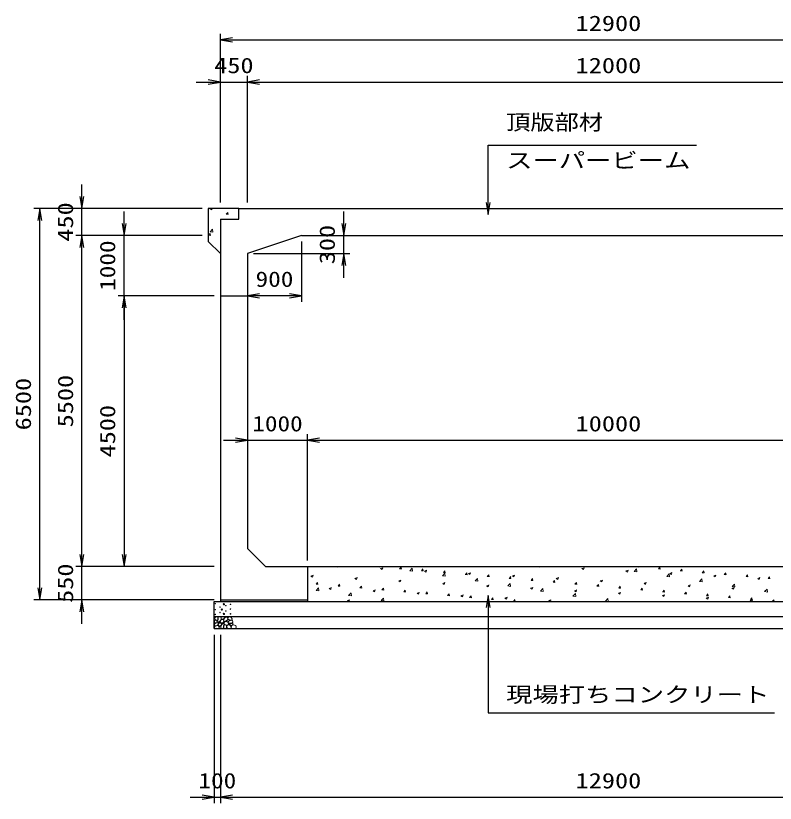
# Model space of a CAD drawing. Units: millimetres at full size. Extents: x 0 to 84100, y 0 to 59400.
# Drawn here: x 32200 to 44822, y 31520 to 44601 of the extents above; entities that cross this region are included whole.
import ezdxf
from ezdxf.enums import TextEntityAlignment as Align

# ---------------------------------------------------------------- set-up
doc = ezdxf.new("R2010")
doc.units = ezdxf.units.MM
for name, color, linetype, lineweight in [('D-DCR-HCHn', 4, 'Continuous', 9), ('D-STR-DIM', 7, 'Continuous', 25), ('D-STR-STRn', 1, 'Continuous', 25), ('D-STR-TXT', 7, 'Continuous', 25)]:
    doc.layers.add(name, color=color, linetype=linetype, lineweight=lineweight)
doc.styles.add('ＭＳ ゴシック', font='')
doc.styles.get('ＭＳ ゴシック').set_extended_font_data('MS Gothic')

# ---------------------------------------------------------------- blocks, each defined once
blk = doc.blocks.new('open_arrow')
at = {"color": 0, "linetype": 'Continuous', "lineweight": -2}
blk.add_lwpolyline([(7.5, 1.25), (0, 0), (7.5, -1.25)], dxfattribs=at)

msp = doc.modelspace()

# ---------------------------------------------------------------- linework, layer by layer
at = {"layer": 'D-DCR-HCHn'}
for p, q in [((35433.123, 41391.627), (35458.392, 41374.582)), ((35433.293, 41391.663), (35455.012, 41400)), ((35458.422, 41374.675), (35466.92, 41400)), ((35699.035, 41305.028), (35729.399, 41302.371)), ((35699.54, 41305.038), (35724.03, 41334.224)), ((35729.559, 41301.008), (35723.686, 41332.851)), ((35405.152, 40954.793), (35435.516, 40952.136)), ((35405.657, 40954.803), (35430.148, 40983.989)), ((35435.674, 40950.775), (35429.801, 40982.618)), ((35432.433, 41012.676), (35472, 41053.913)), ((35432.571, 41012.187), (35477.751, 41005.18)), ((35477.66, 41005.56), (35472.048, 41053.804)), ((37544.508, 35450), (37557.868, 35440.989)), ((37557.892, 35441.083), (37560.884, 35450)), ((38214.32, 35445.82), (38217.827, 35450)), ((38244.27, 35441.777), (38242.753, 35450)), ((40893.227, 35450), (40904.947, 35442.095)), ((40904.971, 35442.191), (40907.592, 35450)), ((41972.238, 35450), (41980.282, 35448.752)), ((41980.197, 35449.145), (41980.098, 35450)), ((42516.265, 35445.396), (42520.129, 35450)), ((42546.2, 35441.324), (42544.599, 35450)), ((44241.946, 35450), (44252.027, 35443.201)), ((44252.051, 35443.299), (44254.299, 35450)), ((38213.792, 35445.816), (38244.156, 35443.16)), ((38262.66, 35417.348), (38287.93, 35400.304)), ((38262.851, 35417.367), (38298.42, 35431.021)), ((38287.954, 35400.399), (38298.254, 35431.097)), ((38578.16, 35413.938), (38608.524, 35411.281)), ((38578.689, 35413.942), (38603.18, 35443.128)), ((38608.638, 35409.896), (38602.764, 35441.739)), ((38749.372, 35381.82), (38788.939, 35423.058)), ((38749.502, 35381.337), (38794.682, 35374.33)), ((38794.598, 35374.716), (38788.986, 35422.961)), ((38942.528, 35382.06), (38972.892, 35379.403)), ((38943.059, 35382.064), (38967.549, 35411.25)), ((38973.005, 35378.016), (38967.132, 35409.858)), ((38992.722, 35376.663), (39017.991, 35359.619)), ((38992.913, 35376.682), (39028.483, 35390.336)), ((39018.015, 35359.714), (39028.316, 35390.412)), ((39291.53, 35297.736), (39331.097, 35338.973)), ((39306.897, 35350.182), (39337.261, 35347.525)), ((39307.428, 35350.186), (39331.918, 35379.372)), ((39336.756, 35290.632), (39331.144, 35338.876)), ((39337.373, 35346.135), (39331.5, 35377.978)), ((39671.265, 35318.304), (39701.629, 35315.647)), ((39671.797, 35318.307), (39696.288, 35347.494)), ((39701.741, 35314.254), (39695.867, 35346.097)), ((39722.784, 35335.978), (39748.053, 35318.934)), ((39722.976, 35335.997), (39758.545, 35349.651)), ((39748.077, 35319.03), (39758.377, 35349.728)), ((41609.74, 35418.454), (41635.009, 35401.41)), ((41609.934, 35418.472), (41645.504, 35432.126)), ((41635.033, 35401.507), (41645.333, 35432.205)), ((42339.801, 35377.769), (42365.071, 35360.725)), ((42339.997, 35377.787), (42375.567, 35391.441)), ((42365.095, 35360.822), (42375.395, 35391.52)), ((42477.129, 35372.165), (42516.696, 35413.402)), ((42477.26, 35371.674), (42522.44, 35364.667)), ((42515.725, 35445.392), (42546.089, 35442.736)), ((42522.356, 35365.06), (42516.743, 35413.305)), ((42880.093, 35413.514), (42910.457, 35410.858)), ((42880.635, 35413.518), (42905.125, 35442.704)), ((42910.567, 35409.443), (42904.694, 35441.286)), ((43019.287, 35288.08), (43058.854, 35329.318)), ((43064.514, 35280.976), (43058.901, 35329.22)), ((43069.863, 35337.084), (43095.132, 35320.04)), ((43070.06, 35337.102), (43105.629, 35350.756)), ((43095.156, 35320.138), (43105.456, 35350.836)), ((43244.461, 35381.636), (43274.825, 35378.98)), ((43245.004, 35381.639), (43269.494, 35410.826)), ((43274.935, 35377.563), (43269.061, 35409.406)), ((43608.829, 35349.758), (43639.193, 35347.102)), ((43609.373, 35349.761), (43633.863, 35378.948)), ((43639.303, 35345.682), (43633.429, 35377.525)), ((43973.197, 35317.88), (44003.561, 35315.224)), ((43973.743, 35317.883), (43998.233, 35347.069)), ((44003.67, 35313.802), (43997.797, 35345.644)), ((37105.766, 35294.187), (37131.035, 35277.143)), ((37105.955, 35294.207), (37141.524, 35307.861)), ((37131.059, 35277.238), (37141.36, 35307.936)), ((37191.699, 35159.341), (37216.189, 35188.527)), ((37221.65, 35155.304), (37215.776, 35187.147)), ((37835.828, 35253.503), (37861.097, 35236.458)), ((37836.018, 35253.522), (37871.587, 35267.175)), ((37861.121, 35236.553), (37871.421, 35267.251)), ((38565.889, 35212.818), (38591.158, 35195.773)), ((38566.08, 35212.836), (38601.65, 35226.49)), ((38591.182, 35195.869), (38601.483, 35226.567)), ((39291.66, 35297.252), (39336.84, 35290.244)), ((39833.688, 35213.651), (39873.255, 35254.889)), ((39833.818, 35213.166), (39878.998, 35206.159)), ((39878.914, 35206.547), (39873.302, 35254.792)), ((40035.633, 35286.426), (40065.997, 35283.769)), ((40036.167, 35286.429), (40060.657, 35315.616)), ((40066.108, 35282.374), (40060.235, 35314.217)), ((40400.001, 35254.548), (40430.365, 35251.891)), ((40400.536, 35254.551), (40425.026, 35283.737)), ((40430.476, 35250.493), (40424.603, 35282.336)), ((40452.845, 35295.293), (40478.114, 35278.249)), ((40453.039, 35295.312), (40488.608, 35308.966)), ((40478.138, 35278.345), (40488.439, 35309.043)), ((40764.369, 35222.669), (40794.733, 35220.013)), ((40764.905, 35222.673), (40789.396, 35251.859)), ((40794.844, 35218.613), (40788.97, 35250.456)), ((41128.738, 35190.791), (41159.102, 35188.135)), ((41129.275, 35190.795), (41153.765, 35219.981)), ((41159.211, 35186.732), (41153.338, 35218.575)), ((41182.907, 35254.609), (41208.176, 35237.564)), ((41183.101, 35254.627), (41218.671, 35268.28)), ((41208.2, 35237.661), (41218.5, 35268.359)), ((41493.644, 35158.917), (41518.134, 35188.103)), ((41523.579, 35154.852), (41517.706, 35186.694)), ((41912.969, 35213.924), (41938.238, 35196.88)), ((41913.164, 35213.941), (41948.734, 35227.595)), ((41938.262, 35196.976), (41948.562, 35227.674)), ((42643.227, 35173.256), (42678.796, 35186.91)), ((42668.323, 35156.292), (42678.623, 35186.99)), ((43019.418, 35287.588), (43064.598, 35280.581)), ((43561.445, 35203.995), (43601.012, 35245.233)), ((43561.577, 35203.503), (43606.756, 35196.496)), ((43606.672, 35196.891), (43601.059, 35245.136)), ((43799.925, 35296.4), (43825.194, 35279.355)), ((43800.123, 35296.417), (43835.692, 35310.071)), ((43825.218, 35279.453), (43835.518, 35310.151)), ((44337.565, 35286.002), (44367.929, 35283.345)), ((44338.112, 35286.005), (44362.602, 35315.191)), ((44368.038, 35281.921), (44362.164, 35313.764)), ((44529.986, 35255.715), (44555.255, 35238.67)), ((44530.185, 35255.732), (44565.755, 35269.385)), ((44555.279, 35238.769), (44565.58, 35269.467)), ((44701.934, 35254.124), (44732.298, 35251.467)), ((44702.481, 35254.127), (44726.971, 35283.313)), ((44732.406, 35250.04), (44726.532, 35281.883)), ((37190.247, 35055.137), (37229.815, 35096.375)), ((37191.173, 35159.337), (37221.537, 35156.681)), ((37235.473, 35048.034), (37229.861, 35096.279)), ((37408.995, 35089.657), (37434.264, 35072.613)), ((37409.185, 35089.676), (37444.754, 35103.33)), ((37434.288, 35072.707), (37444.588, 35103.405)), ((37555.541, 35127.459), (37585.905, 35124.802)), ((37556.068, 35127.463), (37580.558, 35156.649)), ((37586.017, 35123.424), (37580.144, 35155.267)), ((37919.91, 35095.581), (37950.274, 35092.924)), ((37920.437, 35095.585), (37944.928, 35124.771)), ((37950.385, 35091.543), (37944.511, 35123.386)), ((38139.247, 35048.991), (38174.817, 35062.644)), ((38164.349, 35032.023), (38174.65, 35062.721)), ((38284.278, 35063.703), (38314.642, 35061.046)), ((38284.807, 35063.706), (38309.297, 35092.893)), ((38314.753, 35059.663), (38308.879, 35091.506)), ((38649.176, 35031.828), (38673.666, 35061.015)), ((38679.12, 35027.782), (38673.247, 35059.625)), ((39295.951, 35172.133), (39321.22, 35155.089)), ((39296.143, 35172.151), (39331.712, 35185.805)), ((39321.244, 35155.184), (39331.544, 35185.882)), ((40026.013, 35131.448), (40051.282, 35114.404)), ((40026.206, 35131.466), (40061.775, 35145.12)), ((40051.305, 35114.5), (40061.606, 35145.198)), ((40375.846, 35129.566), (40415.413, 35170.804)), ((40375.977, 35129.08), (40421.156, 35122.073)), ((40421.073, 35122.463), (40415.46, 35170.707)), ((40756.074, 35090.763), (40781.343, 35073.719)), ((40756.269, 35090.781), (40791.838, 35104.435)), ((40781.367, 35073.815), (40791.667, 35104.513)), ((40918.004, 35045.482), (40957.572, 35086.719)), ((40963.231, 35038.378), (40957.618, 35086.623)), ((41486.331, 35050.096), (41521.901, 35063.749)), ((41493.106, 35158.913), (41523.47, 35156.257)), ((41511.429, 35033.131), (41521.729, 35063.829)), ((41857.474, 35127.035), (41887.838, 35124.379)), ((41858.013, 35127.038), (41882.504, 35156.225)), ((41887.947, 35122.971), (41882.073, 35154.814)), ((42221.842, 35095.157), (42252.206, 35092.501)), ((42222.383, 35095.16), (42246.873, 35124.347)), ((42252.315, 35091.09), (42246.441, 35122.933)), ((42586.21, 35063.279), (42616.574, 35060.623)), ((42586.752, 35063.282), (42611.242, 35092.468)), ((42616.682, 35059.21), (42610.809, 35091.053)), ((42643.03, 35173.239), (42668.299, 35156.195)), ((42951.121, 35031.404), (42975.612, 35060.59)), ((42981.05, 35027.329), (42975.176, 35059.172)), ((43373.092, 35132.554), (43398.361, 35115.51)), ((43373.29, 35132.571), (43408.859, 35146.225)), ((43398.385, 35115.607), (43408.685, 35146.305)), ((44103.153, 35091.869), (44128.423, 35074.825)), ((44103.352, 35091.886), (44138.922, 35105.54)), ((44103.603, 35119.911), (44143.17, 35161.148)), ((44103.735, 35119.417), (44148.915, 35112.41)), ((44128.446, 35074.923), (44138.747, 35105.621)), ((44148.83, 35112.807), (44143.218, 35161.051)), ((44645.761, 35035.826), (44685.328, 35077.064)), ((44690.988, 35028.722), (44685.376, 35076.967)), ((37190.377, 35054.658), (37235.556, 35047.651)), ((37732.405, 34971.053), (37771.973, 35012.29)), ((37732.535, 34970.572), (37777.715, 34963.565)), ((37777.631, 34963.95), (37772.019, 35012.194)), ((38139.056, 35048.972), (38164.325, 35031.928)), ((38274.564, 34886.968), (38314.131, 34928.206)), ((38319.79, 34879.865), (38314.177, 34928.11)), ((38648.646, 35031.825), (38679.01, 35029.168)), ((38869.118, 35008.287), (38894.387, 34991.243)), ((38869.31, 35008.305), (38904.879, 35021.959)), ((38894.411, 34991.338), (38904.711, 35022.036)), ((39013.014, 34999.947), (39043.378, 34997.29)), ((39013.545, 34999.95), (39038.036, 35029.136)), ((39043.488, 34995.902), (39037.615, 35027.744)), ((39377.382, 34968.069), (39407.746, 34965.412)), ((39377.915, 34968.072), (39402.405, 34997.258)), ((39407.856, 34964.021), (39401.982, 34995.864)), ((39599.18, 34967.602), (39624.449, 34950.558)), ((39599.373, 34967.62), (39634.942, 34981.274)), ((39624.472, 34950.654), (39634.773, 34981.352)), ((39741.75, 34936.19), (39772.114, 34933.534)), ((39742.284, 34936.194), (39766.774, 34965.38)), ((39772.223, 34932.141), (39766.35, 34963.983)), ((40106.653, 34904.316), (40131.144, 34933.502)), ((40136.591, 34900.26), (40130.718, 34932.103)), ((40329.241, 34926.918), (40354.51, 34909.873)), ((40329.436, 34926.935), (40365.005, 34940.589)), ((40354.534, 34909.969), (40364.834, 34940.667)), ((40918.135, 35044.995), (40963.315, 35037.988)), ((41460.162, 34961.397), (41499.73, 35002.635)), ((41460.293, 34960.909), (41505.473, 34953.902)), ((41486.136, 35050.078), (41511.405, 35033.034)), ((41505.389, 34954.294), (41499.776, 35002.538)), ((42216.197, 35009.393), (42241.466, 34992.349)), ((42216.394, 35009.41), (42251.963, 35023.064)), ((42241.49, 34992.446), (42251.79, 35023.144)), ((42946.259, 34968.708), (42971.528, 34951.664)), ((42946.457, 34968.725), (42982.026, 34982.379)), ((42950.578, 35031.401), (42980.942, 35028.744)), ((42971.552, 34951.762), (42981.852, 34982.46)), ((43314.947, 34999.523), (43345.311, 34996.866)), ((43315.491, 34999.526), (43339.981, 35028.712)), ((43345.418, 34995.449), (43339.544, 35027.292)), ((43676.321, 34928.024), (43701.59, 34910.979)), ((43676.519, 34928.04), (43712.089, 34941.694)), ((43679.315, 34967.645), (43709.679, 34964.988)), ((43679.86, 34967.648), (43704.35, 34996.834)), ((43701.613, 34911.077), (43711.914, 34941.775)), ((43709.785, 34963.568), (43703.912, 34995.411)), ((44043.683, 34935.767), (44074.047, 34933.11)), ((44044.229, 34935.769), (44068.72, 34964.956)), ((44074.153, 34931.688), (44068.279, 34963.53)), ((44408.599, 34903.891), (44433.089, 34933.078)), ((44438.521, 34899.807), (44432.647, 34931.65)), ((44645.893, 35035.332), (44691.073, 35028.325)), ((37712.224, 34885.127), (37734.65, 34870)), ((37712.414, 34885.145), (37747.984, 34898.799)), ((37738.128, 34870), (37747.817, 34898.875)), ((38274.693, 34886.487), (38319.873, 34879.48)), ((40106.119, 34904.312), (40136.483, 34901.656)), ((40470.487, 34872.434), (40498.311, 34870)), ((40471.023, 34872.437), (40495.513, 34901.624)), ((40500.66, 34870), (40495.085, 34900.222)), ((41059.303, 34886.233), (41083.369, 34870)), ((41059.498, 34886.25), (41095.068, 34899.904)), ((41084.836, 34870), (41094.896, 34899.983)), ((42002.32, 34877.312), (42041.888, 34918.55)), ((42002.451, 34876.824), (42046.449, 34870)), ((42047.547, 34870.209), (42041.935, 34918.454)), ((44406.382, 34887.339), (44431.651, 34870.295)), ((44406.582, 34887.355), (44442.152, 34901.009)), ((44408.051, 34903.889), (44438.415, 34901.232)), ((44431.675, 34870.393), (44441.975, 34901.091)), ((44772.419, 34872.011), (44795.4, 34870)), ((44772.968, 34872.013), (44797.458, 34901.199)), ((44802.506, 34870), (44797.015, 34899.769))]:
    msp.add_line(p, q, dxfattribs=at)
for points in [[(35507.281, 34553.808), (35500.346, 34533.005), (35509.592, 34519.136), (35532.707, 34516.824), (35548.488, 34523.599), (35541.952, 34539.939), (35546.575, 34549.185), (35537.33, 34558.431), (35523.461, 34563.053)], [(35551.198, 34611.594), (35530.395, 34616.217), (35511.904, 34606.971), (35509.592, 34586.168), (35514.215, 34569.988), (35537.33, 34563.053), (35553.51, 34563.053), (35560.444, 34574.611), (35560.444, 34600.037)], [(35569.69, 34613.906), (35562.756, 34593.102), (35565.067, 34569.988), (35548.887, 34544.562), (35569.69, 34533.005), (35592.805, 34544.562), (35606.673, 34563.053), (35611.296, 34593.102), (35606.673, 34609.283), (35592.805, 34616.217)], [(35574.313, 34533.005), (35562.756, 34523.759), (35567.379, 34516.824), (35583.559, 34516.824), (35590.493, 34519.136), (35595.116, 34528.382), (35588.182, 34535.316)], [(35608.985, 34558.431), (35597.427, 34530.693), (35606.673, 34519.136), (35634.411, 34519.136), (35645.968, 34523.759), (35657.525, 34539.939), (35657.525, 34553.808), (35645.968, 34572.299), (35632.099, 34574.611)], [(35713.203, 34479.533), (35677.829, 34486.129), (35662.782, 34498.266), (35658.03, 34517.263), (35672.713, 34531.629), (35701.323, 34539.69), (35722.97, 34526.761), (35736.961, 34509.347), (35733.002, 34491.67)], [(35673.447, 34536.214), (35660.689, 34540.569), (35659.425, 34568.678), (35672.512, 34597.359), (35689.448, 34613.536), (35721.403, 34607.032), (35724.133, 34571.913), (35713.816, 34559.876), (35685.739, 34544.301)], [(35704.798, 34545.711), (35706.454, 34539.566), (35712.011, 34535.193), (35724.19, 34533.302), (35735.305, 34539.802), (35745.592, 34549.138), (35754.858, 34557.333), (35754.635, 34563.462), (35748.736, 34568.875), (35734.203, 34570.356), (35721.47, 34564.383), (35712.011, 34555.165), (35707.281, 34550.556)], [(35732.012, 34579.601), (35725.964, 34585.086), (35724.897, 34590.792), (35728.414, 34603.305), (35738.71, 34617.61), (35761.004, 34616.105), (35782.571, 34605.811), (35797.195, 34585.597), (35795.021, 34572.456), (35788.02, 34565.716), (35776.769, 34563.215), (35760.511, 34567.483), (35739.289, 34574.481)], [(35793.372, 34511.832), (35798.688, 34516.874), (35805.476, 34525.68), (35807.145, 34533.275), (35803.144, 34547.685), (35789.088, 34558.67), (35768.907, 34557.89), (35741.698, 34543.001), (35732.086, 34530.757), (35735.152, 34516.784), (35744.778, 34510.04), (35753.599, 34509.145), (35767.363, 34509.524), (35780.808, 34511.002)], [(35551.155, 34477.009), (35568.277, 34502.692), (35566.137, 34509.112), (35542.594, 34515.533), (35521.192, 34513.393), (35506.21, 34500.551), (35504.07, 34485.57), (35506.21, 34470.588), (35523.332, 34466.308)], [(35559.716, 34423.503), (35574.698, 34429.924), (35578.978, 34451.326), (35570.417, 34466.308), (35555.435, 34470.588), (35536.173, 34468.448), (35514.771, 34459.887), (35504.07, 34447.045), (35504.07, 34432.064), (35510.49, 34423.503), (35536.173, 34425.643)], [(35611.082, 34477.009), (35621.783, 34502.692), (35613.222, 34513.393), (35587.539, 34513.393), (35576.838, 34509.112), (35566.137, 34494.131), (35566.137, 34481.289), (35576.838, 34464.167), (35589.679, 34462.027)], [(35606.801, 34429.924), (35606.801, 34455.606), (35596.1, 34462.027), (35585.399, 34455.606), (35583.259, 34440.625), (35585.399, 34427.783), (35600.381, 34423.503)], [(35647.466, 34425.643), (35653.886, 34444.905), (35651.746, 34466.308), (35666.728, 34489.85), (35647.466, 34500.551), (35626.063, 34489.85), (35613.222, 34472.728), (35608.941, 34444.905), (35613.222, 34429.924), (35626.063, 34423.503)], [(35643.185, 34500.551), (35653.886, 34509.112), (35649.606, 34515.533), (35634.624, 34515.533), (35628.204, 34513.393), (35623.923, 34504.832), (35630.344, 34498.411)], [(35664.588, 34427.783), (35683.85, 34423.503), (35700.972, 34432.064), (35703.112, 34451.326), (35700.968, 34474.878), (35677.429, 34482.327), (35662.447, 34478.603), (35656.027, 34462.027), (35656.027, 34438.484)], [(35712.352, 34473.637), (35727.306, 34482.556), (35753.44, 34482.292), (35774.93, 34463.525), (35778.643, 34434.899), (35764.853, 34424.245), (35728.098, 34421.871), (35711.731, 34431.633), (35707.172, 34454.06)], [(35749.971, 34485.265), (35754.183, 34488.446), (35757.686, 34493.505), (35757.81, 34500.431), (35753.414, 34506.067), (35745.769, 34507.977), (35739.356, 34506.179), (35737.704, 34500.442), (35736.896, 34494.835), (35737.881, 34487.456), (35743.975, 34484.127)], [(35777.597, 34470.331), (35767.895, 34475.079), (35760.89, 34483.822), (35760.719, 34495.084), (35764.942, 34505.627), (35780.189, 34507.625), (35795.054, 34508.018), (35809.481, 34502.512), (35811.849, 34493.273), (35799.54, 34482.195), (35784.555, 34473.15)], [(35809.972, 34422.493), (35794.837, 34424.274), (35784.866, 34429.787), (35780.835, 34442.722), (35780.945, 34454.963), (35790.172, 34471.678), (35808.242, 34482.822), (35835.731, 34478.403), (35857.453, 34470.334), (35862.643, 34446.125), (35858.03, 34428.257), (35836.884, 34422.877)]]:
    msp.add_lwpolyline(points, close=True, dxfattribs=at)
msp.add_lwpolyline([(35643.432, 34618.547), (35626.093, 34616.446), (35614.258, 34608.701), (35614.626, 34589.819), (35620.514, 34576.087), (35635.025, 34576.185), (35655.107, 34579.153), (35664.799, 34593.689), (35674.082, 34603.492), (35676.884, 34614.345), (35664.099, 34618.547), (35643.082, 34618.547)], dxfattribs=at)
for centre, radius in [((35517.803, 34834.121), 4.5), ((35659.996, 34825.045), 11.25), ((35691.563, 34801.359), 4.5), ((35768.909, 34825.045), 4.5), ((35516.091, 34736.145), 4.5), ((35593.437, 34777.541), 4.5), ((35593.437, 34688.641), 4.5), ((35625.004, 34736.145), 11.25), ((35659.996, 34664.955), 11.25), ((35691.563, 34712.459), 4.5), ((35767.197, 34745.221), 4.5), ((35768.909, 34664.955), 4.5), ((35517.803, 34655.879), 4.5)]:
    msp.add_circle(centre, radius, dxfattribs=at)
at = {"layer": 'D-STR-DIM'}
for p, q in [((35600, 41500), (35600, 44300)), ((35600, 44200), (48500, 44200)), ((35600, 41500), (35600, 43600)), ((36050, 41500), (36050, 43600)), ((36050, 41500), (36050, 43600)), ((35200, 43500), (36450, 43500)), ((36050, 43500), (48050, 43500)), ((33300, 40550), (33300, 41800)), ((35300, 41400), (32500, 41400)), ((32600, 34900), (32600, 41400)), ((35300, 41400), (33200, 41400)), ((34000, 39550), (34000, 41350)), ((37650, 40250), (37650, 41350)), ((35300, 40950), (33200, 40950)), ((35300, 40950), (33200, 40950)), ((33300, 35450), (33300, 40950)), ((35300, 40950), (33900, 40950)), ((37050, 40950), (37750, 40950)), ((36950, 40850), (36950, 39850)), ((36050, 40550), (36050, 39850)), ((36150, 40650), (37750, 40650)), ((35500, 39950), (33900, 39950)), ((35500, 39950), (33900, 39950)), ((34000, 39950), (34000, 35450)), ((36950, 39950), (36050, 39950)), ((35650, 37550), (37450, 37550)), ((37050, 35550), (37050, 37650)), ((37050, 35550), (37050, 37650)), ((37050, 37550), (47050, 37550)), ((33300, 34500), (33300, 35850)), ((35500, 35450), (33200, 35450)), ((35500, 35450), (33200, 35450)), ((35500, 35450), (33900, 35450)), ((35500, 34900), (32500, 34900)), ((35500, 34900), (33200, 34900)), ((35500, 34320), (35500, 31520)), ((35600, 34320), (35600, 31520)), ((35600, 34320), (35600, 31520)), ((35100, 31620), (36000, 31620)), ((35600, 31620), (48500, 31620))]:
    msp.add_line(p, q, dxfattribs=at)
at = {"layer": 'D-STR-STRn'}
for p, q in [((35400, 41400), (35400, 40850)), ((35905, 41400), (35400, 41400)), ((35905, 41400), (48195, 41400)), ((35905, 41220), (35905, 41400)), ((35600, 41220), (35905, 41220)), ((35600, 41220), (35600, 34900)), ((36950, 40950), (36050, 40650)), ((36950, 40950), (47150, 40950)), ((35400, 40850), (35600, 40650)), ((36050, 40650), (36050, 35750)), ((35600, 39950), (36050, 39950)), ((36050, 35750), (36350, 35450)), ((36350, 35450), (47750, 35450)), ((37050, 35450), (37050, 34870)), ((35500, 34870), (48600, 34870)), ((35500, 34420), (35500, 34870)), ((35600, 34900), (37050, 34900)), ((35600, 34900), (35600, 34870)), ((35500, 34620), (48600, 34620)), ((35500, 34420), (48600, 34420))]:
    msp.add_line(p, q, dxfattribs=at)
at = {"layer": 'D-STR-TXT'}
for points in [[(40050, 41300), (40050, 42451.777), (40250, 42451.777), (43512.437, 42451.777)], [(40050, 34970), (40050, 33020), (40250, 33020), (44811.168, 33020)]]:
    msp.add_lwpolyline(points, dxfattribs=at)

# ---------------------------------------------------------------- block references
at = {"layer": 'D-STR-DIM', "xscale": 26.7, "yscale": 26.7}
for p in [(35600, 44200), (36050, 43500), (36050, 43500), (36050, 39950), (37050, 37550), (37050, 37550), (35600, 31620), (35600, 31620)]:
    msp.add_blockref('open_arrow', p, dxfattribs=at)
for p, rotation in [((35600, 43500), 180), ((33300, 41400), 90), ((32600, 41400), 270), ((34000, 40950), 90), ((37650, 40950), 90), ((33300, 40950), 270), ((33300, 40950), 270), ((37650, 40650), 270), ((34000, 39950), 270), ((34000, 39950), 270), ((36950, 39950), 180), ((36050, 37550), 180), ((33300, 35450), 90), ((33300, 35450), 90), ((34000, 35450), 90), ((32600, 34900), 90), ((33300, 34900), 270), ((35500, 31620), 180)]:
    msp.add_blockref('open_arrow', p, dxfattribs=dict(at, rotation=rotation))
at = {"layer": 'D-STR-TXT', "xscale": 26.7, "yscale": 26.7}
for p, rotation in [((40050, 41300), 90), ((40050, 34970), 270)]:
    msp.add_blockref('open_arrow', p, dxfattribs=dict(at, rotation=rotation))

# ---------------------------------------------------------------- texts
at = {"layer": 'D-STR-DIM', "style": 'ＭＳ ゴシック'}
for s, width, p in [('12900', 1.25, (42050, 44475)), ('450', 1.25, (35825, 43775)), ('12000', 1.25, (42050, 43775)), ('900', 1.2, (36500, 40225)), ('1000', 1.2, (36550, 37825)), ('10000', 1.25, (42050, 37825)), ('100', 1.2, (35550, 31895)), ('12900', 1.25, (42050, 31895))]:
    msp.add_text(s, height=256.6, dxfattribs=dict(at, width=width)).set_placement(p, align=Align.MIDDLE_CENTER)
for s, width, p in [('450', 1.25, (33025, 41175)), ('300', 1.25, (37375, 40800)), ('1000', 1.2, (33725, 40450)), ('5500', 1.25, (33025, 38200)), ('6500', 1.25, (32325, 38150)), ('4500', 1.25, (33725, 37700)), ('550', 1.25, (33025, 35175))]:
    msp.add_text(s, height=256.6, rotation=90, dxfattribs=dict(at, width=width)).set_placement(p, align=Align.MIDDLE_CENTER)
at = {"layer": 'D-STR-TXT', "style": 'ＭＳ ゴシック', "width": 1.15}
msp.add_text('頂版部材\u3000\u3000\u3000\u3000', height=256.6, dxfattribs=at).set_placement((40350, 42960.406), align=Align.TOP_LEFT)
at = {"layer": 'D-STR-TXT', "style": 'ＭＳ ゴシック', "width": 1.25}
for s, p in [('スーパービーム', (40350, 41993.147)), ('現場打ちコンクリート', (40350, 33120))]:
    msp.add_text(s, height=256.6, dxfattribs=at).set_placement(p, align=Align.BOTTOM_LEFT)

doc.saveas('drawing.dxf')
